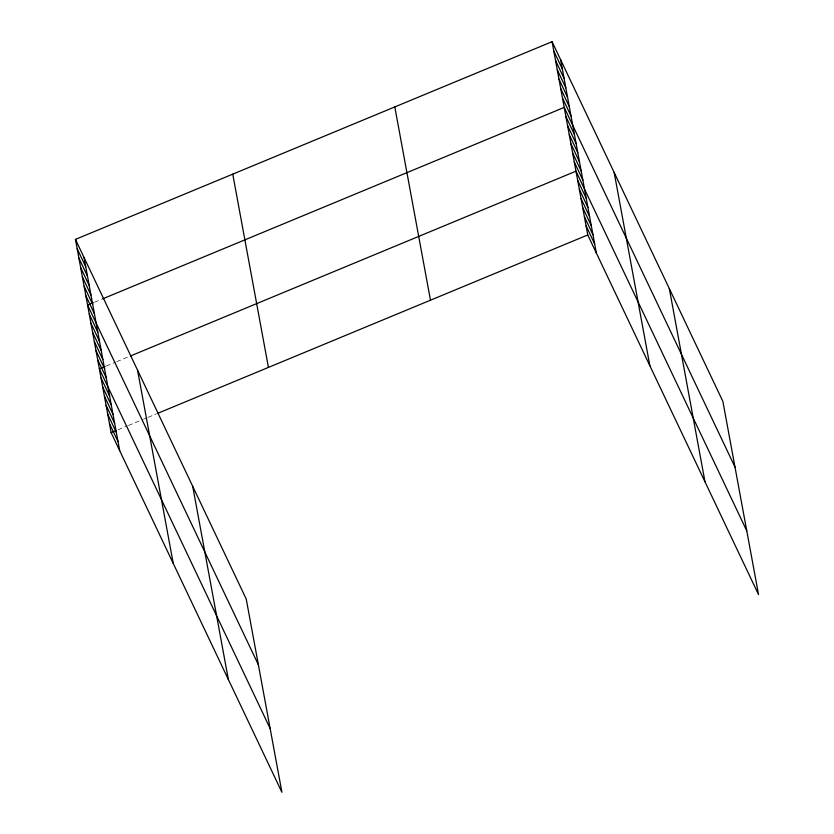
<?xml version="1.0" encoding="UTF-8"?>
<svg xmlns="http://www.w3.org/2000/svg" width="834" height="834" viewBox="0 0 834 834"><rect width="100%" height="100%" fill="white"/><g stroke="black" fill="none" stroke-linecap="round" stroke-linejoin="round"><path stroke-width="0.63" stroke-dasharray="4.17 3.13" d="M94.534 302.221L101.467 299.343M106.304 366.001L115.561 362.154M116.718 361.675L129.437 356.399M118.084 429.771L127.331 425.934M128.488 425.455L142.374 419.7M143.521 419.221L146.993 417.782M148.15 417.302L156.25 413.945"/><path stroke-width="1.25" d="M75.456 239.389L246.238 599.041L281.923 792.3L111.141 432.648L75.456 239.389L552.077 41.7L722.859 401.352L758.544 594.611L587.761 234.959L552.077 41.7M93.377 302.7L87.591 305.098L258.363 664.75M102.624 298.864L564.211 107.409L734.983 467.061M105.147 366.48L99.371 368.878L270.143 728.52M130.594 355.92L575.992 171.178L746.764 530.831M111.141 432.648L115.77 430.73M157.407 413.466L587.761 234.959M553.818 51.082L562.366 69.097M555.548 60.475L564.097 78.49M557.279 69.858L565.838 87.872M559.009 79.251L567.568 97.255M560.75 88.633L569.299 106.648M562.481 98.026L571.029 116.03M565.9 116.52L574.449 134.535M567.579 125.632L576.127 143.636M569.257 134.743L577.816 152.747M570.946 143.855L579.494 161.859M572.624 152.966L581.173 170.97M574.303 162.077L582.862 180.081M577.67 180.29L586.219 198.304M579.349 189.401L587.907 207.416M581.037 198.513L589.586 216.527M582.716 207.624L591.275 225.639M584.405 216.736L592.953 234.75M586.083 225.847L594.632 243.862M77.197 248.782L85.746 266.786M78.928 258.165L87.476 276.179M80.658 267.547L89.217 285.562M82.389 276.94L90.948 294.955M84.13 286.323L92.678 304.337M85.86 295.716L94.409 313.72M89.28 314.209L97.828 332.224M90.958 323.321L99.507 341.335M92.637 332.432L101.195 350.447M94.325 341.544L102.874 359.558M96.004 350.655L104.552 368.659M97.682 359.767L106.241 377.771M101.05 377.99L109.598 395.994M102.728 387.101L111.287 405.105M104.417 396.202L112.965 414.217M106.095 405.314L114.654 423.328M107.784 414.425L116.333 432.439M109.462 423.536L118.011 441.551M669.327 288.606L705.001 481.864M614.168 172.45L649.853 365.709M560.636 59.714L596.32 252.973M394.795 106.94L430.48 300.198M232.749 174.15L268.433 367.408M192.706 486.305L228.38 679.564M137.547 370.14L173.232 563.398M84.015 257.404L119.7 450.662"/></g></svg>
